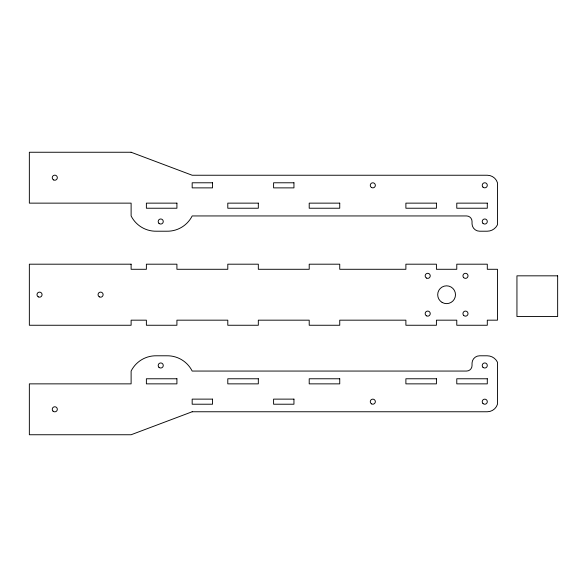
<?xml version="1.0" encoding="UTF-8"?>
<svg xmlns="http://www.w3.org/2000/svg" width="587" height="587" viewBox="0 0 587 587"><rect width="100%" height="100%" fill="white"/><g stroke="black" fill="none" stroke-linecap="round" stroke-linejoin="round"><path stroke-width="0.88" d="M192.176 411.758L131.114 434.747L29.35 434.747L29.35 383.861L131.114 383.861L131.114 371.057A27.736 27.736 0 0 1 156.56 355.788L166.737 355.788A27.736 27.736 0 0 1 192.176 371.057L466.548 371.057A5.496 5.496 0 0 0 472.036 365.488L472.036 363.03A7.594 7.594 0 0 1 479.623 355.788L487.217 355.788A11.395 11.395 0 0 1 497.475 362.238L497.475 404.238A10.647 10.647 0 0 1 487.298 411.758L192.176 411.758M131.114 152.253L29.35 152.253L29.35 203.139L131.114 203.139L131.114 215.943A27.736 27.736 0 0 0 156.56 231.212L166.737 231.212A27.736 27.736 0 0 0 192.176 215.943L466.548 215.943A5.496 5.496 0 0 1 472.036 221.512L472.036 223.97A7.594 7.594 0 0 0 479.623 231.212L487.217 231.212A11.395 11.395 0 0 0 497.475 224.762L497.475 182.762A10.647 10.647 0 0 0 487.298 175.242L192.176 175.242L131.114 152.253M212.531 182.784L192.176 182.784L192.176 187.877L212.531 187.877L212.531 182.784M293.948 182.784L273.593 182.784L273.593 187.877L293.948 187.877L293.948 182.784M176.914 203.139L146.383 203.139L146.383 208.231L176.914 208.231L176.914 203.139M258.324 203.139L227.793 203.139L227.793 208.231L258.324 208.231L258.324 203.139M339.741 203.139L309.21 203.139L309.21 208.231L339.741 208.231L339.741 203.139M436.42 203.139L405.888 203.139L405.888 208.231L436.42 208.231L436.42 203.139M487.298 203.139L456.774 203.139L456.774 208.231L487.298 208.231L487.298 203.139M131.114 264.194L29.35 264.194L29.35 325.257L131.114 325.257L131.114 320.172L146.383 320.172L146.383 325.257L176.914 325.257L176.914 320.172L227.793 320.172L227.793 325.257L258.324 325.257L258.324 320.172L309.21 320.172L309.21 325.257L339.741 325.257L339.741 320.172L405.888 320.172L405.888 325.257L436.42 325.257L436.42 320.172L456.774 320.172L456.774 325.257L487.298 325.257L487.298 320.172L497.475 320.172L497.475 269.286L487.298 269.286L487.298 264.194L456.774 264.194L456.774 269.286L436.42 269.286L436.42 264.194L405.888 264.194L405.888 269.286L339.741 269.286L339.741 264.194L309.21 264.194L309.21 269.286L258.324 269.286L258.324 264.194L227.793 264.194L227.793 269.286L176.914 269.286L176.914 264.194L146.383 264.194L146.383 269.286L131.114 269.286L131.114 264.194M557.65 275.831L516.942 275.831L516.942 316.532L557.65 316.532L557.65 275.831M176.914 378.769L146.383 378.769L146.383 383.861L176.914 383.861L176.914 378.769M258.324 378.769L227.793 378.769L227.793 383.861L258.324 383.861L258.324 378.769M339.741 378.769L309.21 378.769L309.21 383.861L339.741 383.861L339.741 378.769M436.42 378.769L405.888 378.769L405.888 383.861L436.42 383.861L436.42 378.769M487.298 378.769L456.774 378.769L456.774 383.861L487.298 383.861L487.298 378.769M212.531 399.123L192.176 399.123L192.176 404.216L212.531 404.216L212.531 399.123M293.948 399.123L273.593 399.123L273.593 404.216L293.948 404.216L293.948 399.123M426.433 278.04A2.546 2.546 0 0 0 430.249 275.839A2.546 2.546 0 0 0 426.433 273.637A2.546 2.546 0 0 0 426.433 278.04M463.686 315.417A2.546 2.546 0 0 0 467.942 314.272A2.546 2.546 0 0 0 464.823 311.161A2.546 2.546 0 0 0 463.686 315.417M442.143 302.437A8.908 8.908 0 0 0 455.497 294.725A8.908 8.908 0 0 0 442.143 287.014A8.908 8.908 0 0 0 442.143 302.437M463.686 277.636A2.546 2.546 0 0 0 467.942 276.499A2.546 2.546 0 0 0 464.823 273.381A2.546 2.546 0 0 0 463.686 277.636M426.433 315.821A2.546 2.546 0 0 0 430.249 313.619A2.546 2.546 0 0 0 426.433 311.411A2.546 2.546 0 0 0 426.433 315.821M99.313 296.853A2.546 2.546 0 0 0 103.129 294.652A2.546 2.546 0 0 0 99.313 292.451A2.546 2.546 0 0 0 99.313 296.853M38.258 296.853A2.546 2.546 0 0 0 42.073 294.652A2.546 2.546 0 0 0 38.258 292.451A2.546 2.546 0 0 0 38.258 296.853M53.52 179.901A2.546 2.546 0 0 0 57.335 177.7A2.546 2.546 0 0 0 53.52 175.491A2.546 2.546 0 0 0 53.52 179.901M482.962 187.106A2.546 2.546 0 0 0 487.217 185.962A2.546 2.546 0 0 0 484.099 182.85A2.546 2.546 0 0 0 482.962 187.106M158.93 223.317A2.546 2.546 0 0 0 163.186 222.172A2.546 2.546 0 0 0 160.068 219.061A2.546 2.546 0 0 0 158.93 223.317M371.542 187.532A2.546 2.546 0 0 0 375.357 185.331A2.546 2.546 0 0 0 371.542 183.129A2.546 2.546 0 0 0 371.542 187.532M482.962 223.317A2.546 2.546 0 0 0 487.217 222.172A2.546 2.546 0 0 0 484.099 219.061A2.546 2.546 0 0 0 482.962 223.317M371.542 403.871A2.546 2.546 0 0 0 375.357 401.669A2.546 2.546 0 0 0 371.542 399.468A2.546 2.546 0 0 0 371.542 403.871M482.962 367.286A2.546 2.546 0 0 0 487.217 366.141A2.546 2.546 0 0 0 484.099 363.03A2.546 2.546 0 0 0 482.962 367.286M482.962 403.496A2.546 2.546 0 0 0 487.217 402.352A2.546 2.546 0 0 0 484.099 399.233A2.546 2.546 0 0 0 482.962 403.496M158.93 367.286A2.546 2.546 0 0 0 163.186 366.141A2.546 2.546 0 0 0 160.068 363.03A2.546 2.546 0 0 0 158.93 367.286M52.991 411.098A2.546 2.546 0 0 0 57.247 409.961A2.546 2.546 0 0 0 54.136 406.842A2.546 2.546 0 0 0 52.991 411.098"/></g></svg>
